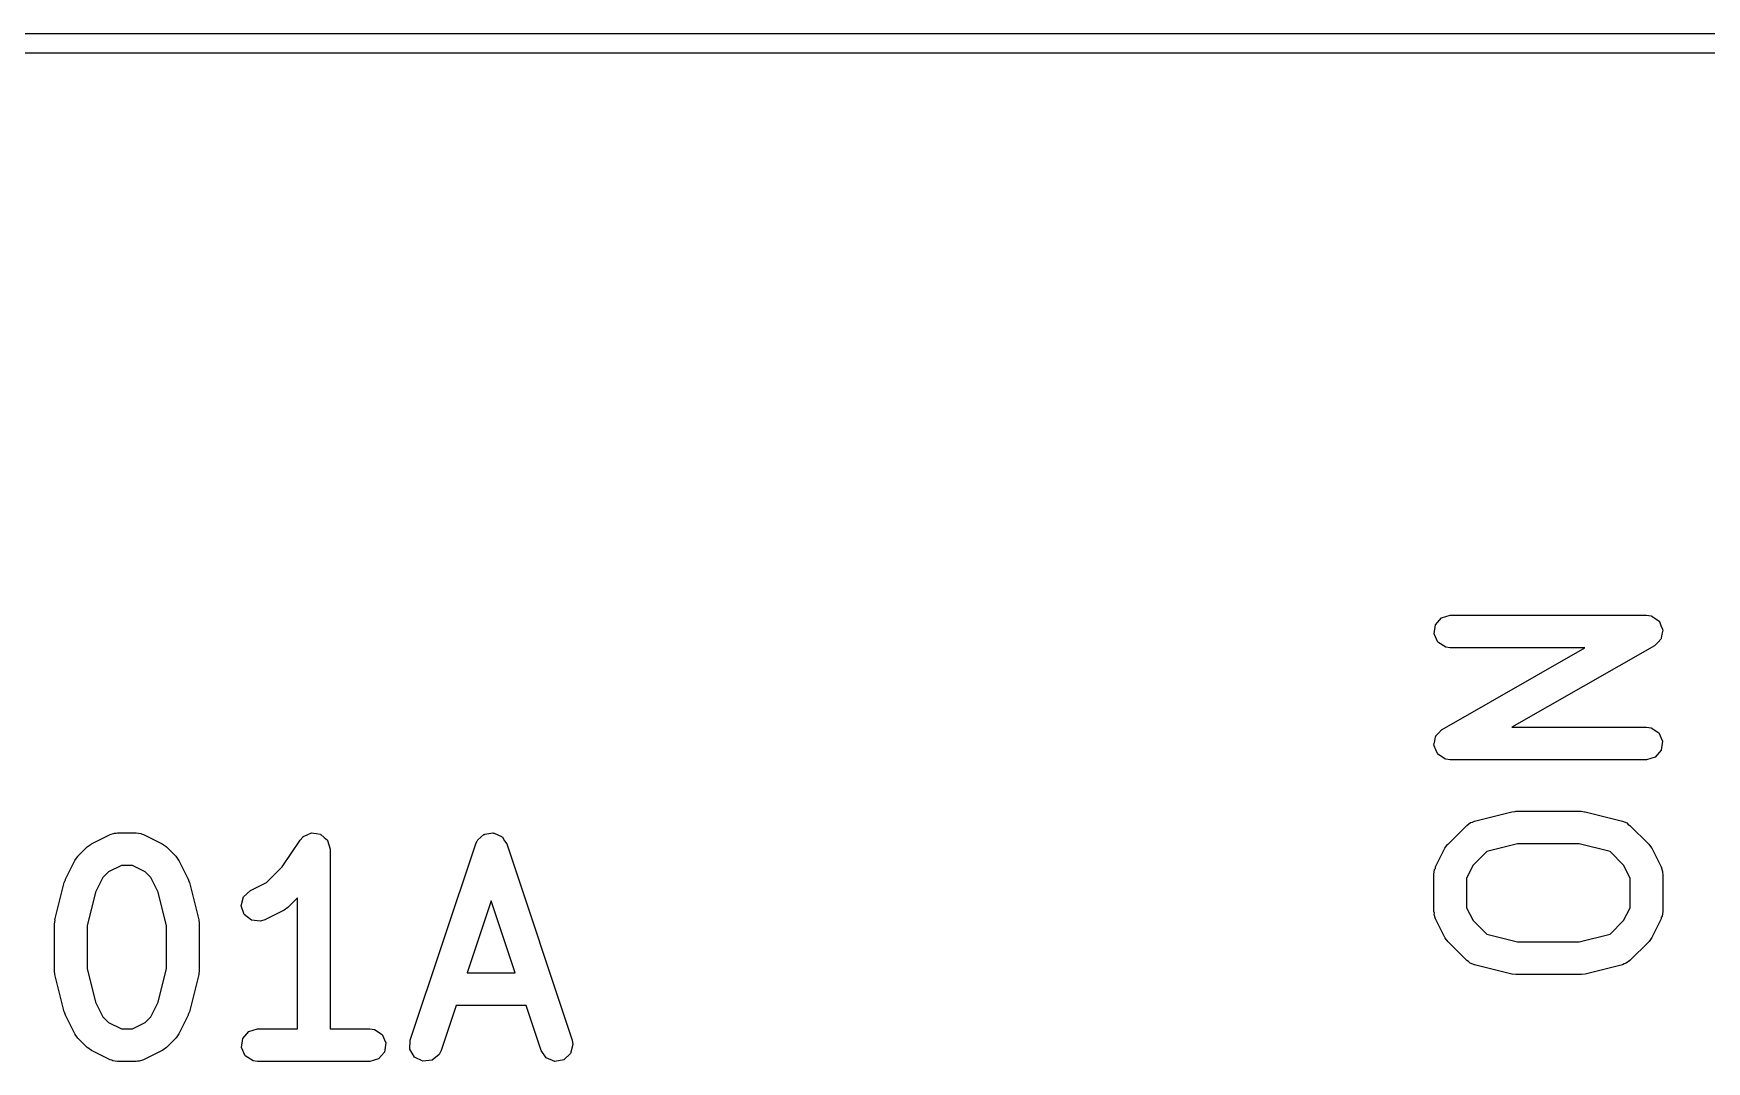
# Model space of a CAD drawing. Extents: x 0.02 to 3.19, y 0.04 to 3.94.
# Drawn here: x 1.691 to 2.195, y 0.243 to 0.553 of the extents above; entities that cross this region are included whole.
import ezdxf

# ---------------------------------------------------------------- set-up
doc = ezdxf.new("R2010")
doc.units = 0
doc.header["$MEASUREMENT"] = 0
doc.layers.add('BLACK', color=7, linetype='CONTINUOUS')

msp = doc.modelspace()

# ---------------------------------------------------------------- linework, layer by layer
at = {"layer": 'BLACK', "linetype": 'CONTINUOUS'}
for p, q in [((0.030315, 0.552953), (2.81969, 0.552953)), ((2.82264, 0.547047), (0.027362, 0.547047)), ((2.11288, 0.372106), (2.11328, 0.374851)), ((2.11328, 0.374851), (2.11509, 0.376947)), ((2.11509, 0.376947), (2.11775, 0.377728)), ((2.11775, 0.377728), (2.17681, 0.377728)), ((2.17681, 0.377728), (2.17819, 0.377528)), ((2.17819, 0.377528), (2.17831, 0.377457)), ((2.17831, 0.377457), (2.17844, 0.37745)), ((2.17844, 0.37745), (2.17946, 0.376712)), ((2.17946, 0.376712), (2.18053, 0.376029)), ((2.18053, 0.376029), (2.18058, 0.375909)), ((2.18058, 0.375909), (2.18069, 0.375831)), ((2.18069, 0.375831), (2.18115, 0.374656)), ((2.18115, 0.374656), (2.18168, 0.373507)), ((2.18171, 0.373253), (2.18146, 0.372013)), ((2.18168, 0.373507), (2.18166, 0.373376)), ((2.18166, 0.373376), (2.18171, 0.373253)), ((2.11403, 0.369584), (2.11288, 0.372106)), ((2.11637, 0.368085), (2.11403, 0.369584)), ((2.11531, 0.343334), (2.15828, 0.367885)), ((2.11775, 0.367885), (2.11637, 0.368085)), ((2.15828, 0.367885), (2.11775, 0.367885)), ((2.17925, 0.368534), (2.13628, 0.343982)), ((2.17934, 0.368629), (2.17925, 0.368534)), ((2.17947, 0.368666), (2.17934, 0.368629)), ((2.1803, 0.369621), (2.17947, 0.368666)), ((2.18117, 0.370532), (2.1803, 0.369621)), ((2.1812, 0.370662), (2.18117, 0.370532)), ((2.18128, 0.370762), (2.1812, 0.370662)), ((2.18146, 0.372013), (2.18128, 0.370762)), ((2.11426, 0.342246), (2.11509, 0.343201)), ((2.11509, 0.343201), (2.11522, 0.343238)), ((2.11522, 0.343238), (2.11531, 0.343334)), ((2.13628, 0.343982), (2.17681, 0.343982)), ((2.17681, 0.343982), (2.17819, 0.343783)), ((2.17819, 0.343783), (2.18053, 0.342284)), ((2.11285, 0.338615), (2.1131, 0.339854)), ((2.1129, 0.338492), (2.11285, 0.338615)), ((2.11288, 0.33836), (2.1129, 0.338492)), ((2.11341, 0.337211), (2.11288, 0.33836)), ((2.1131, 0.339854), (2.11328, 0.341105)), ((2.11328, 0.341105), (2.11336, 0.341205)), ((2.11336, 0.341205), (2.11339, 0.341335)), ((2.11339, 0.341335), (2.11426, 0.342246)), ((2.18053, 0.342284), (2.18168, 0.339761)), ((2.18168, 0.339761), (2.18128, 0.337016)), ((2.11387, 0.336036), (2.11341, 0.337211)), ((2.11398, 0.335959), (2.11387, 0.336036)), ((2.11403, 0.335838), (2.11398, 0.335959)), ((2.1151, 0.335155), (2.11403, 0.335838)), ((2.11612, 0.334417), (2.1151, 0.335155)), ((2.11626, 0.33441), (2.11612, 0.334417)), ((2.11637, 0.334339), (2.11626, 0.33441)), ((2.11775, 0.334139), (2.11637, 0.334339)), ((2.17681, 0.334139), (2.11775, 0.334139)), ((2.17947, 0.334921), (2.17681, 0.334139)), ((2.18128, 0.337016), (2.17947, 0.334921)), ((2.125, 0.315714), (2.13624, 0.318526)), ((2.13624, 0.318526), (2.13731, 0.318635)), ((2.13731, 0.318635), (2.13744, 0.318673)), ((2.13744, 0.318673), (2.15712, 0.318673)), ((2.15712, 0.318673), (2.15818, 0.31852)), ((2.15818, 0.31852), (2.15832, 0.318526)), ((2.15832, 0.318526), (2.16957, 0.315714)), ((2.11709, 0.308795), (2.12271, 0.314419)), ((2.12271, 0.314419), (2.12383, 0.315259)), ((2.12383, 0.315259), (2.12445, 0.315393)), ((2.12445, 0.315393), (2.125, 0.315714)), ((2.16957, 0.315714), (2.17086, 0.315184)), ((2.17086, 0.315184), (2.1713, 0.314723)), ((2.1713, 0.314723), (2.17185, 0.314419)), ((2.17185, 0.314419), (2.17748, 0.308795)), ((1.70462, 0.305103), (1.70743, 0.307915)), ((1.70743, 0.307915), (1.70855, 0.308754)), ((1.70855, 0.308754), (1.70864, 0.308774)), ((1.70864, 0.308774), (1.70871, 0.308836)), ((1.70871, 0.308836), (1.71433, 0.311649)), ((1.71433, 0.311649), (1.71566, 0.31209)), ((1.71566, 0.31209), (1.71611, 0.312043)), ((1.71611, 0.312043), (1.71654, 0.312168)), ((1.71654, 0.312168), (1.72216, 0.312168)), ((1.72216, 0.312168), (1.72355, 0.311969)), ((1.72355, 0.311969), (1.72392, 0.311728)), ((1.72392, 0.311728), (1.72436, 0.311649)), ((1.72436, 0.311649), (1.72998, 0.308836)), ((1.72998, 0.308836), (1.73114, 0.308038)), ((1.73114, 0.308038), (1.73118, 0.307959)), ((1.73118, 0.307959), (1.73126, 0.307915)), ((1.73126, 0.307915), (1.73408, 0.305103)), ((1.76614, 0.301946), (1.7715, 0.309977)), ((1.7715, 0.309977), (1.77233, 0.310908)), ((1.77233, 0.310908), (1.77237, 0.310966)), ((1.77237, 0.310966), (1.77239, 0.310978)), ((1.77239, 0.310978), (1.77243, 0.31102)), ((1.77243, 0.31102), (1.77367, 0.311559)), ((1.77367, 0.311559), (1.77489, 0.312118)), ((1.77489, 0.312118), (1.77493, 0.312112)), ((1.77493, 0.312112), (1.77497, 0.312129)), ((1.77497, 0.312129), (1.7763, 0.311915)), ((1.7763, 0.311915), (1.77763, 0.311723)), ((1.77763, 0.311723), (1.77767, 0.311695)), ((1.77767, 0.311695), (1.77771, 0.311689)), ((1.77771, 0.311689), (1.77871, 0.310788)), ((1.77871, 0.310788), (1.77973, 0.309908)), ((1.77973, 0.309908), (1.77974, 0.309866)), ((1.77974, 0.309866), (1.77977, 0.309838)), ((1.77977, 0.309838), (1.78013, 0.308538)), ((1.78013, 0.308538), (1.78051, 0.307247)), ((1.78051, 0.307247), (1.78051, 0.253113)), ((1.80467, 0.249748), (1.82435, 0.308803)), ((1.82435, 0.308803), (1.82474, 0.309584)), ((1.82474, 0.309584), (1.82479, 0.309756)), ((1.82479, 0.309756), (1.82487, 0.30983)), ((1.82487, 0.30983), (1.82498, 0.310055)), ((1.82498, 0.310055), (1.82593, 0.310818)), ((1.82593, 0.310818), (1.82682, 0.311647)), ((1.82682, 0.311647), (1.827, 0.311679)), ((1.827, 0.311679), (1.82714, 0.311794)), ((1.82714, 0.311794), (1.82835, 0.311924)), ((1.82835, 0.311924), (1.82955, 0.31214)), ((1.82955, 0.31214), (1.82971, 0.31207)), ((1.82971, 0.31207), (1.8299, 0.31209)), ((1.8299, 0.31209), (1.83098, 0.311545)), ((1.83098, 0.311545), (1.83211, 0.31108)), ((1.83211, 0.31108), (1.83221, 0.310929)), ((1.83221, 0.310929), (1.83238, 0.310847)), ((1.83238, 0.310847), (1.833, 0.309801)), ((1.833, 0.309801), (1.83369, 0.308803)), ((1.83369, 0.308803), (1.85338, 0.249748)), ((2.11335, 0.301892), (2.11616, 0.307516)), ((2.11616, 0.307516), (2.11696, 0.308667)), ((2.11696, 0.308667), (2.11704, 0.308714)), ((2.11704, 0.308714), (2.11709, 0.308795)), ((2.13804, 0.30883), (2.12871, 0.306496)), ((2.15652, 0.30883), (2.13804, 0.30883)), ((2.16586, 0.306496), (2.15652, 0.30883)), ((2.17748, 0.308795), (2.17832, 0.307673)), ((2.17832, 0.307673), (2.17833, 0.307583)), ((2.17833, 0.307583), (2.1784, 0.307516)), ((2.1784, 0.307516), (2.18121, 0.301891)), ((1.70089, 0.298199), (1.7037, 0.303824)), ((1.7037, 0.303824), (1.7045, 0.304974)), ((1.7045, 0.304974), (1.70457, 0.305022)), ((1.70457, 0.305022), (1.70462, 0.305103)), ((1.7177, 0.302326), (1.71383, 0.30039)), ((1.721, 0.302326), (1.7177, 0.302326)), ((1.72487, 0.30039), (1.721, 0.302326)), ((1.73408, 0.305103), (1.73492, 0.303981)), ((1.73492, 0.303981), (1.73494, 0.303891)), ((1.73494, 0.303891), (1.735, 0.303823)), ((1.735, 0.303823), (1.73781, 0.298199)), ((2.12461, 0.3024), (2.12267, 0.298529)), ((2.12871, 0.306496), (2.12461, 0.3024)), ((2.16995, 0.3024), (2.16586, 0.306496)), ((2.17189, 0.298529), (2.16995, 0.3024)), ((1.6977, 0.285943), (1.70051, 0.297192)), ((1.70051, 0.297192), (1.70085, 0.298029)), ((1.70085, 0.298029), (1.70089, 0.298199)), ((1.71214, 0.298707), (1.70993, 0.294281)), ((1.71383, 0.30039), (1.71214, 0.298707)), ((1.72655, 0.298707), (1.72487, 0.30039)), ((1.72876, 0.294281), (1.72655, 0.298707)), ((1.73781, 0.298199), (1.7381, 0.297341)), ((1.7381, 0.297341), (1.73818, 0.297192)), ((1.73818, 0.297192), (1.74099, 0.285943)), ((1.75652, 0.294776), (1.76143, 0.297231)), ((1.76143, 0.297231), (1.76614, 0.301946)), ((2.11283, 0.299691), (2.11303, 0.301077)), ((2.11283, 0.288442), (2.11283, 0.299691)), ((2.11303, 0.301077), (2.11327, 0.301453)), ((2.11327, 0.301453), (2.11335, 0.301892)), ((2.12267, 0.298529), (2.12267, 0.289604)), ((2.17189, 0.289604), (2.17189, 0.298529)), ((2.18121, 0.301891), (2.18165, 0.300562)), ((2.18165, 0.300562), (2.1816, 0.300119)), ((2.1816, 0.300119), (2.18173, 0.299691)), ((2.18173, 0.299691), (2.18173, 0.288442)), ((1.70993, 0.294281), (1.7074, 0.284144)), ((1.7313, 0.284144), (1.72876, 0.294281)), ((1.7538, 0.290201), (1.75449, 0.292887)), ((1.75449, 0.292887), (1.75652, 0.294776)), ((1.77067, 0.292554), (1.76782, 0.289706)), ((1.77067, 0.253113), (1.77067, 0.292554)), ((1.75467, 0.287569), (1.7538, 0.290201)), ((1.75683, 0.285828), (1.75467, 0.287569)), ((1.76654, 0.288784), (1.76092, 0.285972)), ((1.76661, 0.288847), (1.76654, 0.288784)), ((1.7667, 0.288867), (1.76661, 0.288847)), ((1.76782, 0.289706), (1.7667, 0.288867)), ((1.82902, 0.291685), (1.82179, 0.269986)), ((1.83625, 0.269986), (1.82902, 0.291685)), ((2.11296, 0.288014), (2.11283, 0.288442)), ((2.11291, 0.287571), (2.11296, 0.288014)), ((2.11335, 0.286241), (2.11291, 0.287571)), ((2.12267, 0.289604), (2.12461, 0.285733)), ((2.16995, 0.285733), (2.17189, 0.289604)), ((2.18173, 0.288442), (2.18153, 0.287056)), ((1.69755, 0.28475), (1.69771, 0.28581)), ((1.69755, 0.270689), (1.69755, 0.28475)), ((1.69771, 0.28581), (1.6977, 0.285943)), ((1.7074, 0.284144), (1.7074, 0.271295)), ((1.7313, 0.271295), (1.7313, 0.284144)), ((1.74099, 0.285943), (1.7411, 0.284878)), ((1.7411, 0.284878), (1.74114, 0.28475)), ((1.74114, 0.28475), (1.74114, 0.270689)), ((1.75959, 0.285531), (1.75683, 0.285828)), ((1.76092, 0.285972), (1.75959, 0.285531)), ((2.11616, 0.280617), (2.11335, 0.286241)), ((2.12461, 0.285733), (2.12871, 0.281637)), ((2.16586, 0.281637), (2.16995, 0.285733)), ((2.18121, 0.286241), (2.1784, 0.280617)), ((2.18129, 0.28668), (2.18121, 0.286241)), ((2.18153, 0.287056), (2.18129, 0.28668)), ((2.11623, 0.280549), (2.11616, 0.280617)), ((2.11625, 0.280459), (2.11623, 0.280549)), ((2.11709, 0.279338), (2.11625, 0.280459)), ((2.12271, 0.273714), (2.11709, 0.279338)), ((2.12871, 0.281637), (2.13804, 0.279303)), ((2.13804, 0.279303), (2.15652, 0.279303)), ((2.15652, 0.279303), (2.16586, 0.281637)), ((2.17748, 0.279338), (2.17185, 0.273714)), ((2.17752, 0.279419), (2.17748, 0.279338)), ((2.1776, 0.279466), (2.17752, 0.279419)), ((2.1784, 0.280617), (2.1776, 0.279466)), ((2.12327, 0.27341), (2.12271, 0.273714)), ((2.1237, 0.272949), (2.12327, 0.27341)), ((2.125, 0.272419), (2.1237, 0.272949)), ((2.13624, 0.269607), (2.125, 0.272419)), ((2.16957, 0.272419), (2.15832, 0.269607)), ((2.17011, 0.27274), (2.16957, 0.272419)), ((2.17073, 0.272874), (2.17011, 0.27274)), ((2.17185, 0.273714), (2.17073, 0.272874)), ((1.69759, 0.270561), (1.69755, 0.270689)), ((1.6977, 0.269495), (1.69759, 0.270561)), ((1.70051, 0.258247), (1.6977, 0.269495)), ((1.7074, 0.271295), (1.70993, 0.261158)), ((1.72876, 0.261158), (1.7313, 0.271295)), ((1.74099, 0.269495), (1.73818, 0.258247)), ((1.74114, 0.270689), (1.74099, 0.269629)), ((1.74099, 0.269629), (1.74099, 0.269495)), ((1.82179, 0.269986), (1.83625, 0.269986)), ((2.13638, 0.269612), (2.13624, 0.269607)), ((2.13744, 0.26946), (2.13638, 0.269612)), ((2.15712, 0.26946), (2.13744, 0.26946)), ((2.15725, 0.269498), (2.15712, 0.26946)), ((2.15832, 0.269607), (2.15725, 0.269498)), ((1.7006, 0.258098), (1.70051, 0.258247)), ((1.70089, 0.25724), (1.7006, 0.258098)), ((1.7037, 0.251615), (1.70089, 0.25724)), ((1.70993, 0.261158), (1.71214, 0.256731)), ((1.72655, 0.256731), (1.72876, 0.261158)), ((1.73781, 0.25724), (1.735, 0.251615)), ((1.73784, 0.257409), (1.73781, 0.25724)), ((1.73818, 0.258247), (1.73784, 0.257409)), ((1.81851, 0.260143), (1.81401, 0.246636)), ((1.83954, 0.260143), (1.81851, 0.260143)), ((1.84404, 0.246636), (1.83954, 0.260143)), ((1.71214, 0.256731), (1.71383, 0.255049)), ((1.71383, 0.255049), (1.7177, 0.253113)), ((1.7177, 0.253113), (1.721, 0.253113)), ((1.721, 0.253113), (1.72487, 0.255049)), ((1.72487, 0.255049), (1.72655, 0.256731)), ((1.75424, 0.250236), (1.75606, 0.252332)), ((1.75606, 0.252332), (1.75872, 0.253113)), ((1.75872, 0.253113), (1.77067, 0.253113)), ((1.78051, 0.253113), (1.79246, 0.253113)), ((1.79246, 0.253113), (1.79385, 0.252914)), ((1.79385, 0.252914), (1.79618, 0.251415)), ((1.70376, 0.251548), (1.7037, 0.251615)), ((1.70378, 0.251458), (1.70376, 0.251548)), ((1.70462, 0.250336), (1.70378, 0.251458)), ((1.70743, 0.247524), (1.70462, 0.250336)), ((1.70751, 0.24748), (1.70743, 0.247524)), ((1.70756, 0.247401), (1.70751, 0.24748)), ((1.70871, 0.246602), (1.70756, 0.247401)), ((1.73126, 0.247524), (1.73014, 0.246685)), ((1.73408, 0.250336), (1.73126, 0.247524)), ((1.73412, 0.250417), (1.73408, 0.250336)), ((1.7342, 0.250464), (1.73412, 0.250417)), ((1.735, 0.251615), (1.7342, 0.250464)), ((1.75385, 0.247491), (1.75424, 0.250236)), ((1.755, 0.244969), (1.75385, 0.247491)), ((1.79618, 0.251415), (1.79733, 0.248892)), ((1.79733, 0.248892), (1.79694, 0.246147)), ((1.80457, 0.246977), (1.80467, 0.249748)), ((1.80598, 0.244591), (1.80457, 0.246977)), ((1.85362, 0.24837), (1.85294, 0.245683)), ((1.85338, 0.249748), (1.85362, 0.24837)), ((1.71433, 0.24379), (1.70871, 0.246602)), ((1.71477, 0.243711), (1.71433, 0.24379)), ((1.71515, 0.24347), (1.71477, 0.243711)), ((1.71654, 0.243271), (1.71515, 0.24347)), ((1.72216, 0.243271), (1.71654, 0.243271)), ((1.72259, 0.243396), (1.72216, 0.243271)), ((1.72303, 0.243348), (1.72259, 0.243396)), ((1.72436, 0.24379), (1.72303, 0.243348)), ((1.72998, 0.246602), (1.72436, 0.24379)), ((1.73005, 0.246665), (1.72998, 0.246602)), ((1.73014, 0.246685), (1.73005, 0.246665)), ((1.75733, 0.24347), (1.755, 0.244969)), ((1.75872, 0.243271), (1.75733, 0.24347)), ((1.79246, 0.243271), (1.75872, 0.243271)), ((1.79512, 0.244052), (1.79246, 0.243271)), ((1.79694, 0.246147), (1.79512, 0.244052)), ((1.80846, 0.243349), (1.80598, 0.244591)), ((1.81122, 0.243644), (1.80846, 0.243349)), ((1.81338, 0.245383), (1.81122, 0.243644)), ((1.81401, 0.246636), (1.81338, 0.245383)), ((1.84562, 0.244359), (1.84404, 0.246636)), ((1.84818, 0.243299), (1.84562, 0.244359)), ((1.85091, 0.243792), (1.84818, 0.243299)), ((1.85294, 0.245683), (1.85091, 0.243792))]:
    msp.add_line(p, q, dxfattribs=at)

doc.saveas('drawing.dxf')
